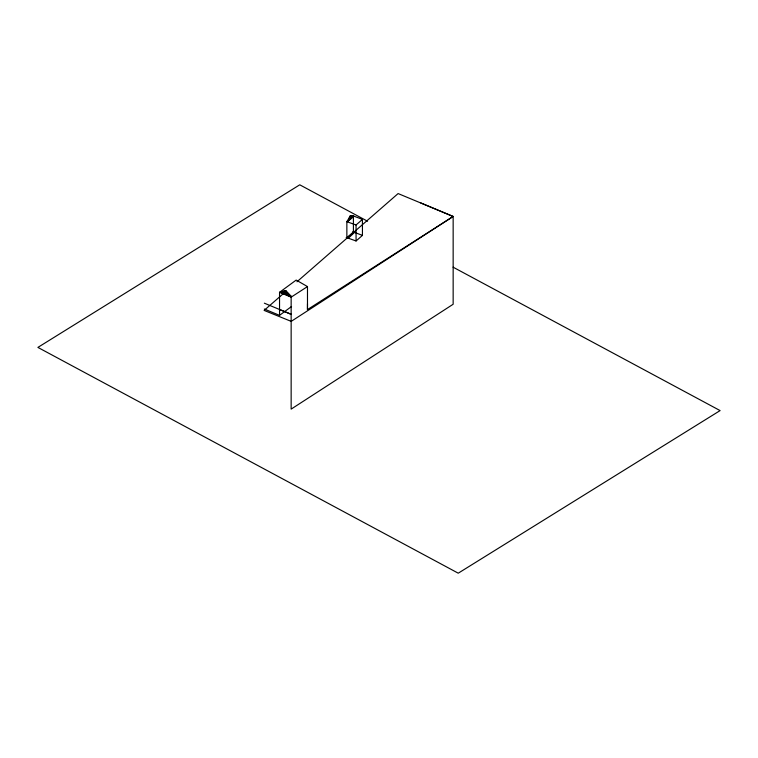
<?xml version="1.0" encoding="UTF-8"?>
<svg xmlns="http://www.w3.org/2000/svg" width="758" height="758" viewBox="0 0 758 758"><rect width="100%" height="100%" fill="white"/><g stroke="black" fill="none" stroke-linecap="round" stroke-linejoin="round"><path stroke-width="1.14" d="M264.353 309.037L279.541 315.337L279.541 292.323L296.179 280.081L307.483 286.581L291.148 297.155L291.148 409.121L453.151 304.252L453.151 216.466L307.454 309.605L307.483 303.731M348.074 221.109L353.939 216.324L350.224 215.85L347.183 221.241L348.481 220.9M350.319 219.119L350.414 219.242M353.086 216.693L352.906 216.608M285.444 294.502L285.321 294.237M347.799 221.478L350.84 216.087L353.939 216.324L352.669 216.636L353.285 216.873M348.737 219.128L350.224 216.532L352.821 216.854L348.86 220.237L350.84 216.769L352.821 216.854L352.233 216.617L349.04 219.318M348.31 238.202L354.573 232.403M346.179 237.434L356.061 240.978L362.438 235.397L362.438 219.403L353.408 215.964L353.408 231.957L346.861 237.68L346.861 221.687L348.49 220.256M350.13 218.825L353.408 215.964M356.061 240.978L356.061 224.984L362.438 219.403M283.644 293.384L264.116 310.401L291.205 321.373L453.151 216.466L398.111 193.565L351.968 233.796M296.956 281.777L350.196 235.35M347.183 221.241L351.873 217.309M352.669 216.636L353.323 216.087M291.063 296.132L290.57 296.549L280.223 292.171L285.851 290.636L291.063 296.132L282.895 292.683M281.379 292.654L281.881 292.256L280.725 291.773M282.014 292.522L285.34 291.83L288.684 295.269L282.014 292.522L282.516 292.124L288.229 294.474M280.223 292.171L285.851 290.636M285.34 291.83L285.851 291.423L288.514 294.18M285.832 293.829L285.69 294.407M289.461 296.075L290.03 295.611M279.541 315.337L291.555 306.497M283.625 291.887L285.851 291.423M289.793 295.724L289.689 295.876M281.578 292.967L281.531 292.389L281.749 292.834M346.861 221.687L356.061 224.984M352.735 231.702L362.438 235.397M350.224 215.85L350.84 216.087M350.224 216.532L350.84 216.769M350.12 218.674L350.727 218.91M347.865 220.663L348.282 221.194M264.353 303.181L291.148 314.305L279.778 309.586M279.541 292.323L291.148 297.155M420.709 202.898L453.151 216.466M367.554 221.222L299.761 184.81L37.9 347.41L458.239 573.19L720.1 410.59L453.085 267.167M285.34 291.044L290.57 296.549L289.963 295.677M307.483 286.581L307.483 309.586"/></g></svg>
